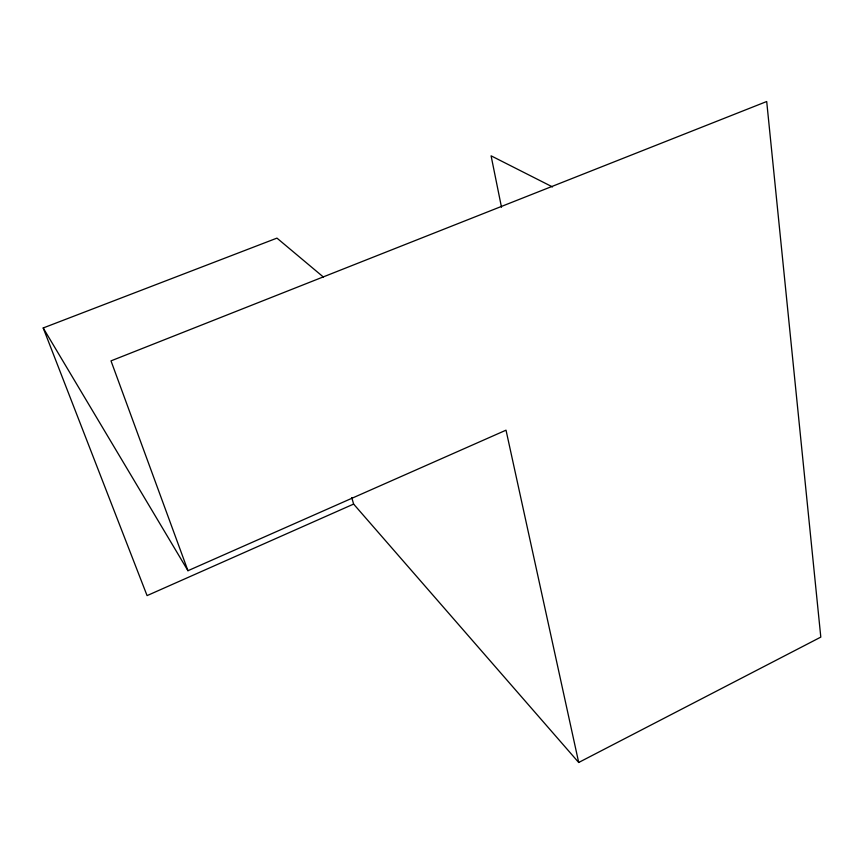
<?xml version="1.0" encoding="UTF-8"?>
<svg xmlns="http://www.w3.org/2000/svg" width="864" height="864" viewBox="0 0 864 864"><rect width="100%" height="100%" fill="white"/><g stroke="black" fill="none" stroke-linecap="round" stroke-linejoin="round"><path stroke-width="1.3" d="M578.696 762.48L820.8 637.114L766.703 101.52L111.002 360.871L187.952 570.715L506.023 430.175L578.696 762.48L353.624 504.079L351.756 497.621M353.624 504.079L147.074 595.609L43.2 327.964L276.966 238.118L323.395 277.042M552.506 186.926L491.087 155.822L501.498 207.241M43.2 327.964L187.952 570.715"/></g></svg>
